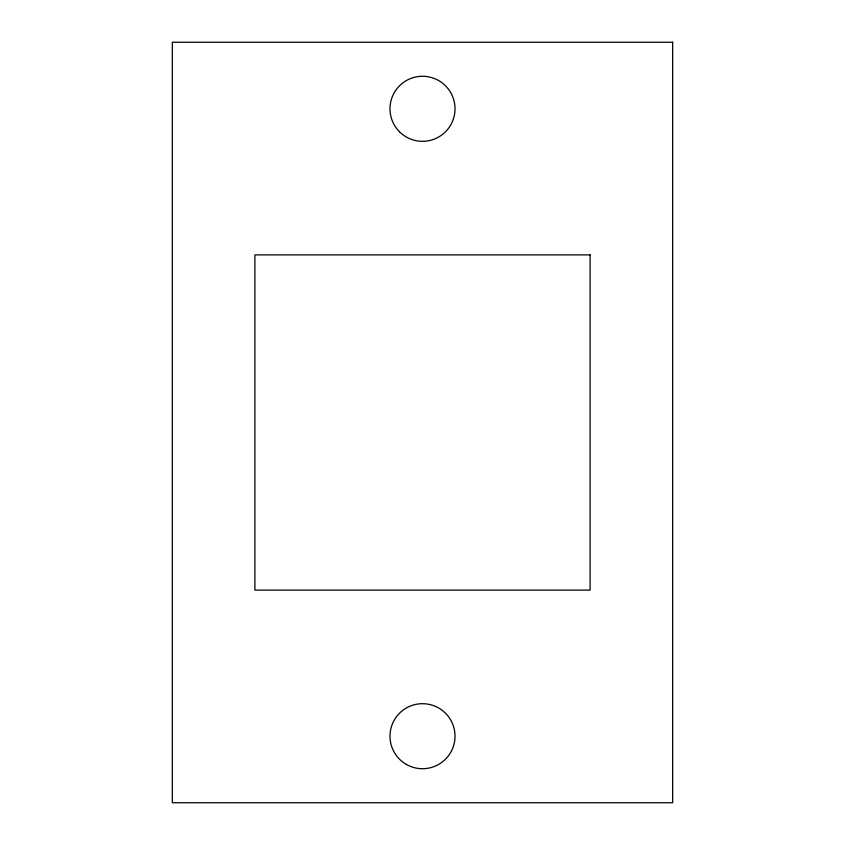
<?xml version="1.0" encoding="UTF-8"?>
<svg xmlns="http://www.w3.org/2000/svg" width="845" height="845" viewBox="0 0 845 845"><rect width="100%" height="100%" fill="white"/><g stroke="black" fill="none" stroke-linecap="round" stroke-linejoin="round"><path stroke-width="1.27" d="M672.662 42.25L172.338 42.25L172.338 802.75L672.662 802.75L672.662 42.25M590.106 254.894L254.894 254.894L254.894 590.106L590.106 590.106L590.106 254.894M399.505 131.788A32.522 32.522 0 0 0 453.913 117.212A32.522 32.522 0 0 0 414.082 77.381A32.522 32.522 0 0 0 399.505 131.788M406.244 764.366A32.522 32.522 0 0 0 455.022 736.206A32.522 32.522 0 0 0 406.244 708.047A32.522 32.522 0 0 0 406.244 764.366"/></g></svg>
